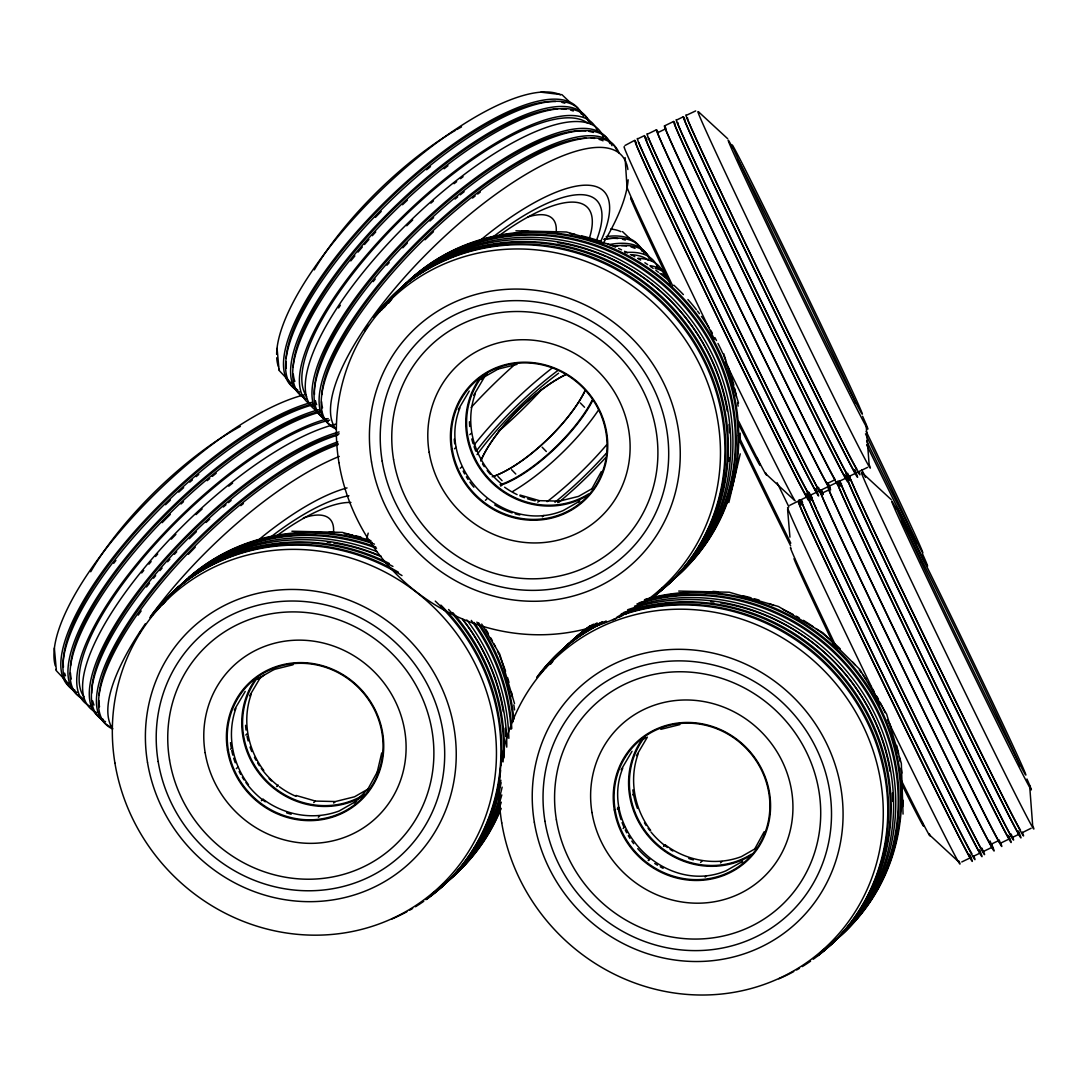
<?xml version="1.0" encoding="UTF-8"?>
<svg xmlns="http://www.w3.org/2000/svg" width="1087" height="1087" viewBox="0 0 1087 1087"><rect width="100%" height="100%" fill="white"/><g stroke="black" fill="none" stroke-linecap="round" stroke-linejoin="round"><path stroke-width="1.5" d="M235.933 708.316C226.694 733.997 232.115 763.101 248.475 784.692M251.26 694.145C242.034 719.825 247.442 748.929 263.801 770.52M459.95 407.924C435.561 468.076 503.091 535.742 563.202 510.564L579.874 501.039L578.352 502.466M377.216 772.15L381.727 752.897M475.277 393.739C463.388 426.05 475.644 463.605 502.411 484.612M622.769 768.169C598.38 828.321 665.91 895.987 726.021 870.809L742.693 861.284L741.157 862.711M638.096 753.984C628.857 779.664 634.278 808.769 650.637 830.359M728.833 502.547L740.247 453.85M245.214 691.441L234.303 709.96M260.54 677.255L249.63 695.789M469.231 391.035L458.32 409.568M484.557 376.863L473.647 395.383M377.325 771.919L367.936 789.026L354.321 802.858L355.857 801.445L339.185 810.97C313.735 820.549 284.658 815.372 263.068 799.203M591.953 488.634L601.342 471.527M632.036 751.28L621.125 769.813M647.376 737.108L636.466 755.628M754.772 848.879L764.147 831.772M624.984 145.495L634.822 140.264M482.845 377.203L481.31 378.616L498.226 369.009M454.488 448.809L456.024 447.382M469.815 434.623L471.35 433.21M460.29 468.266L461.826 466.839M258.828 677.609L257.293 679.022L274.209 669.415M485.413 500.319L486.949 498.892M500.74 486.134L502.276 484.72M230.471 749.201L232.007 747.788M245.798 735.029L247.333 733.616M236.273 768.658L237.808 767.245M537.752 502.167L539.288 500.754M542.359 516.814L543.894 515.387M557.685 502.629L559.221 501.216M261.396 800.711L262.932 799.298M276.723 786.54L278.258 785.127M313.735 802.573L315.271 801.16M318.342 817.207L319.863 815.793M333.668 803.035L335.204 801.622M644.115 738.861L645.651 737.448M617.294 809.054L618.829 807.627M632.634 794.869L634.169 793.456M623.109 828.511L624.645 827.085M648.219 860.564L649.754 859.138M663.559 846.379L665.095 844.966M700.572 862.426L702.107 860.999M705.164 877.06L706.699 875.633M720.504 862.874L722.026 861.461M867.589 467.356L848.594 476.677M1031.128 828.24L1021.848 832.859M592.388 488.471L578.529 496.392L559.438 501.134L539.478 500.672L520.034 495.047M368.371 788.877L354.511 796.798L335.421 801.54L315.461 801.078L296.017 795.439M756.62 847.914L741.348 856.638C715.898 866.217 686.821 861.04 665.23 844.871M644.55 135.562L637.675 138.878A199.492 2.554 64.2 0 0 724.553 324.864A199.492 2.554 64.2 0 0 809.407 493.077M656.562 129.733L647.404 134.177A199.492 2.554 64.2 0 0 731.755 314.958A199.492 2.554 64.2 0 0 819.843 490.155M664.565 125.861L673.723 121.431M683.451 116.717L676.59 120.046A199.492 2.554 64.2 0 0 760.941 300.827A199.492 2.554 64.2 0 0 849.029 476.038M827.193 483.538L835.21 479.652A196.312 2.514 64.2 0 1 737.801 283.53A196.312 2.514 64.2 0 1 665.937 128.701L657.934 132.573A196.312 2.514 64.2 0 0 740.94 310.488A196.312 2.514 64.2 0 0 827.615 482.9M789.76 505.319L806.826 496.908M809.693 495.523L846.977 477.614M829.476 489.598L821.459 493.471A196.312 2.514 64.2 0 0 908.202 679.062A196.312 2.514 64.2 0 0 989.999 840.917M990.733 844.422L998.736 840.55M961.778 861.95L970.351 857.792M973.218 856.407L980.08 853.078M982.947 851.692L992.091 847.262M1000.108 843.39L1009.266 838.947M1012.119 837.574L1018.995 834.245M695.68 110.915L686.318 115.331A199.492 2.554 64.2 0 0 770.669 296.112A199.492 2.554 64.2 0 0 858.744 471.323M497.982 369.091L517.086 364.349M273.965 669.497L293.069 664.755M660.801 729.336L679.891 724.594M515.917 230.824L566.395 231.993L615.609 246.246M291.9 531.23L342.378 532.399L370.952 540.674M678.736 591.07L729.214 592.238L778.414 606.492L822.995 632.865L859.899 669.551L886.625 714.064L901.34 763.373L903.052 814.095M540.959 92.164L561.979 94.705L569.602 101.933M622.471 231.585L630.093 238.814M727.651 138.688L698.669 111.947M891.191 499.585L862.208 472.831M765.479 473.538L794.461 500.292M929.018 834.436L958 861.176M580.322 402.964L584.521 407.258M542.128 447.192L546.313 451.499M511.597 469.72L515.781 474.014M497.887 476.391L502.072 480.685M291.357 383.426L279.101 370.436L277.09 348.424M68.671 683.805L56.402 670.815L54.35 648.069M481.69 624.074L499.789 654.225L514.518 703.52M723.82 353.818L738.535 403.128M1032.609 824.625L1029.62 785.371M869.07 463.728L866.081 424.473M787.599 509.395L789.936 537.155M278.761 368.928L278.829 369.716M56.076 669.307L56.13 670.081M625.079 157.601L627.05 187.752M584.616 391.714A81.049 26.604 -44.2 0 1 494.843 475.957M584.983 390.831A80.289 26.346 -44.2 0 1 492.234 476.745M592.116 400.22A80.289 26.346 -44.2 0 1 500.047 484.775M481.038 460.467A80.289 26.346 -44.2 0 1 565.661 374.662M592.85 400.179A81.049 26.604 -44.2 0 1 503.077 484.408M480.712 460.997A81.049 26.604 -44.2 0 1 566.137 374.363M598.489 410.098A104.243 34.213 -44.2 0 1 512.874 491.365M630.365 254.671A196.312 64.432 -44.2 0 1 648.314 260.106M624.93 252.619A199.492 65.465 -44.2 0 1 657.812 267.524M615.405 246.056A199.492 65.465 -44.2 0 1 651.113 260.635M610.364 244.371A199.492 65.465 -44.2 0 1 649.021 258.489M603.828 239.48A199.492 65.465 -44.2 0 1 643.993 253.325M606.179 236.586A199.492 65.465 -44.2 0 1 641.901 251.165M655.135 268.38A199.492 65.465 -44.2 0 1 666.073 273.611M649.931 265.649A199.492 65.465 -44.2 0 1 666.222 273.639M638.178 258.353A199.492 65.465 -44.2 0 1 663.668 273.544M614.304 245.907A196.312 64.432 -44.2 0 1 618.014 245.648M621.56 245.635A196.312 64.432 -44.2 0 1 626.533 246.029M631.044 246.966A196.312 64.432 -44.2 0 1 635.039 248.42M604.399 238.923A196.312 64.432 -44.2 0 1 617.81 238.529M622.484 239.289A196.312 64.432 -44.2 0 1 625.31 240.078M610.717 229.031A197.902 64.948 -44.2 0 1 620.908 231.64M481.161 379.512A199.492 65.465 -44.2 0 1 487.193 373.575M663.722 276.071A199.492 65.465 -44.2 0 1 667.785 277.538M661.63 273.924A199.492 65.465 -44.2 0 1 665.692 275.391M605.323 457.953A160.142 52.556 -44.2 0 1 558.949 502.194M474.163 444.896A160.142 52.556 -44.2 0 1 552.237 367.977M606.967 452.518A148.634 48.779 -44.2 0 1 554.968 502.276M476.636 450.616A148.634 48.779 -44.2 0 1 557.808 370.545M606.763 444.678A137.111 45.002 -44.2 0 1 547.114 501.65M477.03 454.624A137.111 45.002 -44.2 0 1 558.582 373.235M541.87 389.309A167.697 55.043 -44.2 0 1 498.308 431.58M471.106 407.476A197.902 64.948 -44.2 0 1 516.502 363.017M499.49 235.335A137.111 45.002 -44.2 0 1 589.657 237.306M492.248 237.537A148.634 48.779 -44.2 0 1 596.614 239.996M479.883 240.648A160.142 52.556 -44.2 0 1 599.983 243.08M485.264 375.885A160.142 52.556 -44.2 0 1 482.642 377.882M626.506 163.702A197.902 64.948 -44.2 0 1 627.878 169.531M628.137 179.79A197.902 64.948 -44.2 0 1 603.326 243.189M336.318 429.555A197.902 64.948 -44.2 0 1 445.847 235.308A197.902 64.948 -44.2 0 1 626.017 162.398M527.711 217.02A104.243 34.213 -44.2 0 1 556.204 231.925M306.575 396.402A196.312 64.432 -44.2 0 1 405.043 215.674A196.312 64.432 -44.2 0 1 587.822 123.225M313.559 406.239A199.492 65.465 -44.2 0 1 404.323 214.913A199.492 65.465 -44.2 0 1 597.32 130.644M306.86 399.35A199.492 65.465 -44.2 0 1 397.611 208.025A199.492 65.465 -44.2 0 1 590.621 123.755M304.768 397.203A199.492 65.465 -44.2 0 1 395.519 205.878A199.492 65.465 -44.2 0 1 588.529 121.608M299.74 392.04A199.492 65.465 -44.2 0 1 390.491 200.715A199.492 65.465 -44.2 0 1 583.502 116.445M580.01 111.363A199.492 65.465 -44.2 0 1 581.409 114.298M297.648 389.88A199.492 65.465 -44.2 0 1 381.659 205.212A199.492 65.465 -44.2 0 1 578.257 108.714M335.339 428.618A199.492 65.465 -44.2 0 1 426.104 237.292A199.492 65.465 -44.2 0 1 619.101 153.022M333.247 426.471A199.492 65.465 -44.2 0 1 423.998 235.145A199.492 65.465 -44.2 0 1 617.008 150.876M328.22 421.308A199.492 65.465 -44.2 0 1 418.984 229.982A199.492 65.465 -44.2 0 1 611.981 145.712M326.127 419.147A199.492 65.465 -44.2 0 1 416.878 227.822A199.492 65.465 -44.2 0 1 609.889 143.552M319.429 412.272A199.492 65.465 -44.2 0 1 410.179 220.946A199.492 65.465 -44.2 0 1 603.19 136.677M294.835 381.442A196.312 64.432 -44.2 0 1 293.273 374.091M293.11 367.297A196.312 64.432 -44.2 0 1 394.826 208.011A196.312 64.432 -44.2 0 1 557.522 108.782M561.069 108.754A196.312 64.432 -44.2 0 1 566.055 109.162M570.553 110.1A196.312 64.432 -44.2 0 1 573.284 111.01M286.343 368.344A196.312 64.432 -44.2 0 1 285.935 361.74M286.098 358.166A196.312 64.432 -44.2 0 1 393.399 195.198A196.312 64.432 -44.2 0 1 555.661 101.512M561.993 102.409A196.312 64.432 -44.2 0 1 564.832 103.211M278.435 366.849A197.902 64.948 -44.2 0 1 276.737 357.786M276.641 354.362A197.902 64.948 -44.2 0 1 393.711 178.322A197.902 64.948 -44.2 0 1 560.416 94.759M524.219 231.49A81.049 26.604 -44.2 0 1 528.934 231.504M322.513 407.924A196.312 64.432 -44.2 0 1 321.616 401.728M321.698 394.744A196.312 64.432 -44.2 0 1 424.718 235.893A196.312 64.432 -44.2 0 1 586.015 138.049M591.26 138.09A196.312 64.432 -44.2 0 1 594.535 138.429M599.032 139.367A196.312 64.432 -44.2 0 1 603.04 140.807M316.67 404.69A196.312 64.432 -44.2 0 1 315.393 400.614M314.496 394.404A196.312 64.432 -44.2 0 1 417.598 228.583A196.312 64.432 -44.2 0 1 585.798 130.916M588.964 131.364A196.312 64.432 -44.2 0 1 593.312 132.478M314.292 269.889A160.142 52.556 -44.2 0 1 455.575 130.263M456.907 129.489A160.142 52.556 -44.2 0 1 461.527 126.894M103.442 719.526A199.492 65.465 -44.2 0 1 149.707 576.45A199.492 65.465 -44.2 0 1 339.103 431.933M105.534 721.673A199.492 65.465 -44.2 0 1 150.06 580.757A199.492 65.465 -44.2 0 1 337.88 435.045M74.949 690.259A199.492 65.465 -44.2 0 1 122.111 546.122A199.492 65.465 -44.2 0 1 312.254 402.231M77.055 692.405A199.492 65.465 -44.2 0 1 124.203 548.269A199.492 65.465 -44.2 0 1 314.347 404.391M338.587 307.934A196.312 64.432 -44.2 0 1 340.367 305.23M406.742 225.783A196.312 64.432 -44.2 0 1 412.707 219.954M430.928 203.12A196.312 64.432 -44.2 0 1 433.455 200.905M454.053 183.717A196.312 64.432 -44.2 0 1 456.635 181.678M460.508 178.676A196.312 64.432 -44.2 0 1 463.076 176.719M373.167 281.615A196.312 64.432 -44.2 0 1 375.205 279.101M386.958 265.187A196.312 64.432 -44.2 0 1 389.187 262.66M402.815 247.795A196.312 64.432 -44.2 0 1 407.367 243.067M429.949 221.001A196.312 64.432 -44.2 0 1 433.604 217.658M455.073 199.043A196.312 64.432 -44.2 0 1 457.668 196.924M460.249 194.831A196.312 64.432 -44.2 0 1 464.135 191.733M350.802 260.921A196.312 64.432 -44.2 0 1 354.878 255.893M358.017 252.102A196.312 64.432 -44.2 0 1 362.311 247.034M364.498 244.507A196.312 64.432 -44.2 0 1 368.941 239.453M372.325 235.689A196.312 64.432 -44.2 0 1 375.735 231.966M402.543 204.736A196.312 64.432 -44.2 0 1 407.38 200.185M444.067 168.77A196.312 64.432 -44.2 0 1 447.939 165.767M425.031 239.792A196.312 64.432 -44.2 0 1 433.441 231.721M472.546 198.038A196.312 64.432 -44.2 0 1 475.128 196.027M477.709 194.043A196.312 64.432 -44.2 0 1 480.277 192.1M375.463 217.346A196.312 64.432 -44.2 0 1 381.197 211.435M426.593 169.776A196.312 64.432 -44.2 0 1 430.479 166.61M368.194 533.133A137.111 45.002 -44.2 0 1 366.468 539.234M278.204 534.682A137.111 45.002 -44.2 0 1 350.924 502.466M303.422 517.901A104.243 34.213 -44.2 0 1 333.519 532.29M83.876 696.767A196.312 64.432 -44.2 0 1 152.574 547.128A196.312 64.432 -44.2 0 1 329.701 420.125M90.873 706.604A199.492 65.465 -44.2 0 1 138.022 562.468A199.492 65.465 -44.2 0 1 328.165 418.59M84.175 699.729A199.492 65.465 -44.2 0 1 131.323 555.579A199.492 65.465 -44.2 0 1 321.467 411.701M71.334 679.035A196.312 64.432 -44.2 0 1 70.451 672.826M70.519 665.855A196.312 64.432 -44.2 0 1 163.702 516.801A196.312 64.432 -44.2 0 1 320.896 411.09M82.068 697.569A199.492 65.465 -44.2 0 1 129.231 553.432A199.492 65.465 -44.2 0 1 319.374 409.554M65.505 675.801A196.312 64.432 -44.2 0 1 64.595 673.125M63.467 667.133A196.312 64.432 -44.2 0 1 149.707 516.583A196.312 64.432 -44.2 0 1 313.776 403.78M55.315 665.842A197.902 64.948 -44.2 0 1 134.734 514.858A197.902 64.948 -44.2 0 1 304.944 394.663M272.103 535.945A148.634 48.779 -44.2 0 1 348.941 495.767M263.896 675.231A160.142 52.556 -44.2 0 1 258.652 679.239M259.82 538.839A160.142 52.556 -44.2 0 1 347.038 487.927M112.654 728.983A199.492 65.465 -44.2 0 1 153.756 592.333A199.492 65.465 -44.2 0 1 338.139 444.624M99.515 706.822A196.312 64.432 -44.2 0 1 98.863 700.408M99.012 695.123A196.312 64.432 -44.2 0 1 185.225 553.256A196.312 64.432 -44.2 0 1 338.03 443.537M110.561 726.836A199.492 65.465 -44.2 0 1 152.506 589.127A199.492 65.465 -44.2 0 1 337.785 441.865M93.985 705.069A196.312 64.432 -44.2 0 1 92.708 700.979M91.743 693.098A196.312 64.432 -44.2 0 1 178.947 545.049A196.312 64.432 -44.2 0 1 339.117 433.795M96.729 712.637A199.492 65.465 -44.2 0 1 144.775 567.428A199.492 65.465 -44.2 0 1 335.638 424.215M90.71 571.762A160.142 52.556 -44.2 0 1 240.363 426.417M112.6 728.548A197.902 64.948 -44.2 0 1 145.427 623.68M151.406 615.296A197.902 64.948 -44.2 0 1 339.266 456.431M138.226 615.12A196.312 64.432 -44.2 0 1 141.147 610.962M188.377 554.302A196.312 64.432 -44.2 0 1 195.266 547.209M240.798 505.659A196.312 64.432 -44.2 0 1 243.393 503.553M113.741 563.27A196.312 64.432 -44.2 0 1 115.861 560.484M165.55 504.748A196.312 64.432 -44.2 0 1 170.319 500.102M178.784 492.112A196.312 64.432 -44.2 0 1 183.649 487.655M189.804 482.152A196.312 64.432 -44.2 0 1 192.345 479.938M196.176 476.636A196.312 64.432 -44.2 0 1 198.744 474.448M141.677 572.944A196.312 64.432 -44.2 0 1 143.729 570.43M148.96 564.112A196.312 64.432 -44.2 0 1 151.107 561.585M155.482 556.517A196.312 64.432 -44.2 0 1 157.697 554.003M171.325 539.125A196.312 64.432 -44.2 0 1 175.877 534.396M196.04 514.599A196.312 64.432 -44.2 0 1 202.114 508.988M228.773 486.161A196.312 64.432 -44.2 0 1 232.645 483.063M146.5 586.994A196.312 64.432 -44.2 0 1 149.476 583.243M153.552 578.202A196.312 64.432 -44.2 0 1 155.631 575.675M159.898 570.621A196.312 64.432 -44.2 0 1 162.072 568.093M167.615 561.775A196.312 64.432 -44.2 0 1 169.857 559.261M174.409 554.275A196.312 64.432 -44.2 0 1 176.705 551.802M189.315 538.717A196.312 64.432 -44.2 0 1 196.407 531.679M206.054 522.494A196.312 64.432 -44.2 0 1 209.696 519.138M223.379 506.99A196.312 64.432 -44.2 0 1 225.933 504.803M228.515 502.629A196.312 64.432 -44.2 0 1 231.096 500.482M162.167 522.67A196.312 64.432 -44.2 0 1 170.306 514.409M181.053 503.96A196.312 64.432 -44.2 0 1 183.472 501.678M207.141 480.685A196.312 64.432 -44.2 0 1 209.723 478.525M212.318 476.391A196.312 64.432 -44.2 0 1 216.204 473.239M291.167 814.245A80.289 75.832 47.2 0 1 286.588 812.818M265.269 801.812A80.289 75.832 47.2 0 1 245.907 782.558M244.059 779.895A80.289 75.832 47.2 0 1 242.306 777.164M240.662 774.379A80.289 75.832 47.2 0 1 239.14 771.525M235.268 762.761A80.289 75.832 47.2 0 1 233.705 758.196M232.808 755.112A80.289 75.832 47.2 0 1 231.721 750.451M231.151 747.34A80.289 75.832 47.2 0 1 230.512 742.652M363.466 795.915A81.049 76.552 47.2 0 1 264.236 779.474A81.049 76.552 47.2 0 1 255.431 679.266M364.553 794.325A80.289 75.832 47.2 0 1 264.848 778.917A80.289 75.832 47.2 0 1 257.089 678.329M295.977 796.336A80.289 75.832 47.2 0 1 279.305 786.689M278.027 785.711A80.289 75.832 47.2 0 1 261.233 768.373M259.385 765.724A80.289 75.832 47.2 0 1 257.633 762.992M255.988 760.193A80.289 75.832 47.2 0 1 254.467 757.354M251.776 751.552A80.289 75.832 47.2 0 1 250.037 747.068M248.149 740.926A80.289 75.832 47.2 0 1 247.048 736.266M246.029 730.043A80.289 75.832 47.2 0 1 245.58 725.314M435.262 601.097A199.492 188.418 47.2 0 1 426.417 899.411M423.74 901.313A199.492 188.418 47.2 0 1 415.465 906.748M412.639 908.46A199.492 188.418 47.2 0 1 409.772 910.132M406.864 911.748A199.492 188.418 47.2 0 1 391.999 918.963M138.946 634.115A199.492 188.418 47.2 0 1 140.658 631.262M149.843 617.62A199.492 188.418 47.2 0 1 402.013 575.58M502.14 787.137A199.492 188.418 47.2 0 1 432.232 894.03M157.71 609.549A199.492 188.418 47.2 0 1 164.164 601.668M167.588 597.836A199.492 188.418 47.2 0 1 381.157 556.231M462.682 619.332A199.492 188.418 47.2 0 1 506.759 747.136M501.053 782.817A199.492 188.418 47.2 0 1 429.786 896.299M156.297 610.486A199.492 188.418 47.2 0 1 389.241 563.433M452.735 612.579A199.492 188.418 47.2 0 1 504.042 757.856M500.876 780.208A199.492 188.418 47.2 0 1 430.33 896.041M152.452 615.215A199.492 188.418 47.2 0 1 392.95 566.449M448.591 609.508A199.492 188.418 47.2 0 1 503.064 761.933M500.631 770.289A199.492 188.418 47.2 0 1 425.846 899.669M150.604 616.913A199.492 188.418 47.2 0 1 398.453 572.251M440.887 605.106A199.492 188.418 47.2 0 1 501.093 765.302M501.202 808.361A199.492 188.418 47.2 0 1 441.526 885.688M177.901 587.972A199.492 188.418 47.2 0 1 180.279 585.526M188.989 577.333A199.492 188.418 47.2 0 1 372.053 542.359M478.593 622.769A199.492 188.418 47.2 0 1 513.866 719.309M500.441 809.068A199.492 188.418 47.2 0 1 439.447 887.372M173.635 592.442A199.492 188.418 47.2 0 1 175.958 589.928M184.437 581.477A199.492 188.418 47.2 0 1 374.444 544.139M476.867 622.104A199.492 188.418 47.2 0 1 513.254 721.714M167.33 599.29A199.492 188.418 47.2 0 1 170.659 595.418M177.684 587.931A199.492 188.418 47.2 0 1 183.852 582.021M188.961 577.523A199.492 188.418 47.2 0 1 375.749 546.965M474.054 622.43A199.492 188.418 47.2 0 1 511.787 728.535M499.803 807.709A199.492 188.418 47.2 0 1 441.526 886.136M501.284 802.206A199.492 188.418 47.2 0 1 438.156 888.813M163.349 603.964A199.492 188.418 47.2 0 1 166.556 600.01M173.349 592.333A199.492 188.418 47.2 0 1 178.119 587.442M184.342 581.586A199.492 188.418 47.2 0 1 376.537 548.256M471.323 620.405A199.492 188.418 47.2 0 1 511.012 729.241M501.814 794.923A199.492 188.418 47.2 0 1 433.047 892.998M161.949 604.902A199.492 188.418 47.2 0 1 167.439 598.393M172.072 593.366A199.492 188.418 47.2 0 1 179.369 586.151M181.896 583.855A199.492 188.418 47.2 0 1 377.189 551.72M466.866 619.998A199.492 188.418 47.2 0 1 508.852 738.331M327.187 542.141A196.312 185.415 47.2 0 1 330.489 542.562M333.763 543.052A196.312 185.415 47.2 0 1 379.118 555.77M462.451 619.182A196.312 185.415 47.2 0 1 503.254 711.55M505.251 728.168A196.312 185.415 47.2 0 1 505.727 736.551M329.375 531.801A197.902 186.923 47.2 0 1 332.731 532.114M344.362 533.649A197.902 186.923 47.2 0 1 352.636 535.184M355.952 535.905A197.902 186.923 47.2 0 1 360.911 537.087M485.78 629.291A197.902 186.923 47.2 0 1 488.362 633.599M490.848 637.974A197.902 186.923 47.2 0 1 492.438 640.909M493.974 643.857A197.902 186.923 47.2 0 1 495.468 646.833M497.601 651.317A197.902 186.923 47.2 0 1 498.947 654.32M499.612 655.828A197.902 186.923 47.2 0 1 505.564 671.263M507.588 677.595A197.902 186.923 47.2 0 1 508.974 682.378M511.379 692.011A197.902 186.923 47.2 0 1 512.398 696.835M513.825 704.906A197.902 186.923 47.2 0 1 514.545 709.906M271.478 780.942A81.049 76.552 47.2 0 1 269.128 778.659M519.831 514.993A80.289 75.832 47.2 0 1 515.184 513.838M512.126 512.915A80.289 75.832 47.2 0 1 494.68 504.952M473.878 487.207A80.289 75.832 47.2 0 1 469.924 482.152M468.076 479.503A80.289 75.832 47.2 0 1 466.323 476.772M464.679 473.973A80.289 75.832 47.2 0 1 463.157 471.119M454.719 443.822A80.289 75.832 47.2 0 1 454.271 439.094M587.483 495.523A81.049 76.552 47.2 0 1 488.851 479.72A81.049 76.552 47.2 0 1 478.497 380.233M588.57 493.933A80.289 75.832 47.2 0 1 489.463 479.15A80.289 75.832 47.2 0 1 480.141 379.254M535.157 500.808A80.289 75.832 47.2 0 1 527.453 498.743M524.423 497.697A80.289 75.832 47.2 0 1 519.994 495.93M517.099 494.612A80.289 75.832 47.2 0 1 504.613 487.221M490.264 474.245A80.289 75.832 47.2 0 1 487.18 470.535M484.313 466.663A80.289 75.832 47.2 0 1 482.519 463.959M475.793 451.146A80.289 75.832 47.2 0 1 474.068 446.662M473.049 443.618A80.289 75.832 47.2 0 1 471.772 438.971M469.72 426.498A80.289 75.832 47.2 0 1 469.462 421.742M639.482 606.342A199.492 188.418 47.2 0 1 636.656 608.068M633.789 609.725A199.492 188.418 47.2 0 1 624.998 614.4M622.022 615.84A199.492 188.418 47.2 0 1 619.033 617.239M616.016 618.571A199.492 188.418 47.2 0 1 612.986 619.835M364.675 330.856A199.492 188.418 47.2 0 1 368.221 325.271M373.86 317.227A199.492 188.418 47.2 0 1 663.546 304.808A199.492 188.418 47.2 0 1 654.347 596.084M379.689 311.833A199.492 188.418 47.2 0 1 670.584 300.651A199.492 188.418 47.2 0 1 657.581 592.66M377.23 314.102A199.492 188.418 47.2 0 1 668.138 302.92A199.492 188.418 47.2 0 1 655.121 594.929M376.469 314.809A199.492 188.418 47.2 0 1 666.154 302.403A199.492 188.418 47.2 0 1 656.956 593.679M374.621 316.521A199.492 188.418 47.2 0 1 665.529 305.325A199.492 188.418 47.2 0 1 652.513 597.334M637.417 607.361A199.492 188.418 47.2 0 1 634.55 609.019M631.656 610.636A199.492 188.418 47.2 0 1 628.721 612.185M665.543 585.295A199.492 188.418 47.2 0 0 690.096 305.923A199.492 188.418 47.2 0 0 409.215 280.364A199.492 188.418 47.2 0 1 689.199 310.393A199.492 188.418 47.2 0 1 661.616 588.665M388.67 303.11A199.492 188.418 47.2 0 1 391.796 299.115M398.426 291.33A199.492 188.418 47.2 0 1 403.1 286.343M394.282 295.895A199.492 188.418 47.2 0 1 398.807 290.772M404.744 284.617A199.492 188.418 47.2 0 1 412.245 277.633M414.813 275.419A199.492 188.418 47.2 0 1 691.115 308.776A199.492 188.418 47.2 0 1 667.377 584.032M388.127 302.852A199.492 188.418 47.2 0 1 393.548 296.303M398.127 291.221A199.492 188.418 47.2 0 1 406.606 282.769M404.595 284.658A199.492 188.418 47.2 0 1 686.142 308.355A199.492 188.418 47.2 0 1 662.173 588.407M384.282 307.58A199.492 188.418 47.2 0 1 389.499 300.909M393.915 295.718A199.492 188.418 47.2 0 1 402.136 287.036M381.836 309.849A199.492 188.418 47.2 0 1 672.731 298.667A199.492 188.418 47.2 0 1 659.714 590.676M521.543 231.354A197.902 186.923 47.2 0 1 526.516 231.001M570.023 233.528A197.902 186.923 47.2 0 1 574.996 234.452M581.627 235.879A197.902 186.923 47.2 0 1 601.301 241.586M607.715 243.923A197.902 186.923 47.2 0 1 615.568 247.143M618.571 248.461A197.902 186.923 47.2 0 1 621.56 249.847M624.536 251.287A197.902 186.923 47.2 0 1 627.512 252.768M631.927 255.105A197.902 186.923 47.2 0 1 634.849 256.722M637.743 258.393A197.902 186.923 47.2 0 1 640.61 260.106M644.876 262.769A197.902 186.923 47.2 0 1 647.675 264.589M650.434 266.464A197.902 186.923 47.2 0 1 653.165 268.38M655.855 270.323A197.902 186.923 47.2 0 1 658.505 272.307M659.809 273.313A197.902 186.923 47.2 0 1 668.804 280.677M673.791 285.147A197.902 186.923 47.2 0 1 683.37 294.591M687.908 299.523A197.902 186.923 47.2 0 1 696.441 309.727M697.46 311.045A197.902 186.923 47.2 0 1 699.471 313.681M701.428 316.358A197.902 186.923 47.2 0 1 708.914 327.459M710.667 330.312A197.902 186.923 47.2 0 1 712.379 333.193M714.866 337.568A197.902 186.923 47.2 0 1 716.455 340.503M717.991 343.465A197.902 186.923 47.2 0 1 722.977 353.914M723.629 355.422A197.902 186.923 47.2 0 1 725.532 359.987M727.923 366.17A197.902 186.923 47.2 0 1 730.613 374.023M731.605 377.189A197.902 186.923 47.2 0 1 733.847 385.178M734.649 388.399A197.902 186.923 47.2 0 1 736.415 396.429M737.584 402.842A197.902 186.923 47.2 0 1 738.1 406.171M740.179 433.129A197.902 186.923 47.2 0 1 740.152 438.197M557.794 242.646A196.312 185.415 47.2 0 1 606.233 256.681M607.728 257.334A196.312 185.415 47.2 0 1 648.83 281.655M650.121 282.647A196.312 185.415 47.2 0 1 727.271 411.144M728.983 424.406A196.312 185.415 47.2 0 1 729.594 432.789M729.241 457.817A196.312 185.415 47.2 0 1 728.956 461.092M636.941 603.951A199.492 188.418 47.2 0 1 874.002 705.409A199.492 188.418 47.2 0 1 822.343 950.582M550.185 663.804A199.492 188.418 47.2 0 1 554.492 658.545M560.185 652.173A199.492 188.418 47.2 0 1 567.414 644.904M571.178 641.425A199.492 188.418 47.2 0 1 593.679 624.264M554.153 659.143A199.492 188.418 47.2 0 1 558.636 653.98M564.506 647.784A199.492 188.418 47.2 0 1 571.939 640.719M575.797 637.362A199.492 188.418 47.2 0 1 593.054 624.454M639.292 602.755A199.492 188.418 47.2 0 1 873.54 702.433A199.492 188.418 47.2 0 1 828.362 945.989M617.131 616.859A199.492 188.418 47.2 0 1 860.646 709.743A199.492 188.418 47.2 0 1 813.239 959.264M810.576 961.166A199.492 188.418 47.2 0 1 802.301 966.588M799.461 968.313A199.492 188.418 47.2 0 1 796.594 969.971M793.7 971.588A199.492 188.418 47.2 0 1 778.822 978.816M536.679 677.473A199.492 188.418 47.2 0 1 606.505 621.261M537.44 676.766A199.492 188.418 47.2 0 1 605.772 621.234M619.441 615.568A199.492 188.418 47.2 0 1 860.551 707.542A199.492 188.418 47.2 0 1 817.927 955.622M663.138 868.323A80.289 75.832 47.2 0 1 660.298 866.815M657.486 865.198A80.289 75.832 47.2 0 1 654.754 863.472M649.523 859.735A80.289 75.832 47.2 0 1 637.743 848.675M633.694 843.689A80.289 75.832 47.2 0 1 631.792 841.08M629.998 838.39A80.289 75.832 47.2 0 1 628.3 835.618M626.723 832.805A80.289 75.832 47.2 0 1 625.242 829.938M623.897 827.03A80.289 75.832 47.2 0 1 622.09 822.601M621.03 819.571A80.289 75.832 47.2 0 1 617.973 807.179M750.302 855.768A81.049 76.552 47.2 0 1 651.072 839.313A81.049 76.552 47.2 0 1 642.268 739.106M751.389 854.178A80.289 75.832 47.2 0 1 651.684 838.77A80.289 75.832 47.2 0 1 643.925 738.168M693.329 859.912A80.289 75.832 47.2 0 1 688.75 858.485M672.826 851.026A80.289 75.832 47.2 0 1 670.081 849.3M667.432 847.466A80.289 75.832 47.2 0 1 650.991 832.031M649.999 830.781A80.289 75.832 47.2 0 1 648.056 828.226M646.221 825.563A80.289 75.832 47.2 0 1 644.469 822.832M637.43 808.429A80.289 75.832 47.2 0 1 632.851 789.896M627.607 609.78A199.492 188.418 47.2 0 1 867.739 706.618A199.492 188.418 47.2 0 1 819.068 953.87M545.579 668.057A199.492 188.418 47.2 0 1 597.578 623.381M623.598 612.592A199.492 188.418 47.2 0 1 864.872 708.126A199.492 188.418 47.2 0 1 816.609 956.139M540.049 674.348A199.492 188.418 47.2 0 1 602.429 621.723M621.275 613.87A199.492 188.418 47.2 0 1 863.241 707.338A199.492 188.418 47.2 0 1 817.166 955.881M539.274 675.054A199.492 188.418 47.2 0 1 601.654 622.43M564.724 647.825A199.492 188.418 47.2 0 1 569.547 642.96M575.825 637.172A199.492 188.418 47.2 0 1 590.227 625.759M645.094 599.399A199.492 188.418 47.2 0 1 876.978 701.55A199.492 188.418 47.2 0 1 830.957 943.57M644.333 600.106A199.492 188.418 47.2 0 1 877.019 703.778A199.492 188.418 47.2 0 1 827.587 946.247M550.715 664.075A199.492 188.418 47.2 0 1 552.78 661.399M560.471 652.282A199.492 188.418 47.2 0 1 565.145 647.295M571.259 641.316A199.492 188.418 47.2 0 1 590.812 625.528M634.482 606.22A199.492 188.418 47.2 0 1 871.135 706.917A199.492 188.418 47.2 0 1 821.215 951.886M548.786 664.741A199.492 188.418 47.2 0 1 555.416 656.969M558.908 653.205A199.492 188.418 47.2 0 1 596.858 623.055M710.708 601.614A196.312 185.415 47.2 0 1 714.023 601.994M720.599 602.891A196.312 185.415 47.2 0 1 890.076 771.39M892.413 793.034A196.312 185.415 47.2 0 1 892.658 801.432M712.855 591.382A197.902 186.923 47.2 0 1 717.896 591.79M742.774 595.744A197.902 186.923 47.2 0 1 751.035 597.796M754.337 598.72A197.902 186.923 47.2 0 1 759.242 600.214M768.93 603.57A197.902 186.923 47.2 0 1 773.686 605.418M782.885 609.399A197.902 186.923 47.2 0 1 793.265 614.563M796.2 616.152A197.902 186.923 47.2 0 1 799.108 617.796M803.429 620.351A197.902 186.923 47.2 0 1 813.253 626.71M815.97 628.626A197.902 186.923 47.2 0 1 840.265 648.857M852.928 662.282A197.902 186.923 47.2 0 1 855.089 664.823M859.26 669.986A197.902 186.923 47.2 0 1 861.284 672.595M863.268 675.258A197.902 186.923 47.2 0 1 866.176 679.334M869.002 683.478A197.902 186.923 47.2 0 1 870.823 686.291M872.603 689.131A197.902 186.923 47.2 0 1 874.342 691.998M876.869 696.346A197.902 186.923 47.2 0 1 878.486 699.281M880.049 702.229A197.902 186.923 47.2 0 1 885.117 712.664M889.56 723.303A197.902 186.923 47.2 0 1 891.299 727.977M896.666 745.424A197.902 186.923 47.2 0 1 898.569 753.454M899.234 756.674A197.902 186.923 47.2 0 1 900.118 761.498M901.15 768.074A197.902 186.923 47.2 0 1 901.775 773.102M902.917 800.127A197.902 186.923 47.2 0 1 902.618 806.826M1026.943 778.999A160.142 2.052 64.2 0 1 956.302 639.346A160.142 2.052 64.2 0 1 896.231 508.825M1032.65 825.441A197.902 2.541 64.2 0 1 942.456 645.827A197.902 2.541 64.2 0 1 862.602 474.014M922.279 822.519A148.634 1.902 64.2 0 1 901.707 784.148M834.707 646.697A148.634 1.902 64.2 0 1 794.529 559.085M929.358 833.919A160.142 2.052 64.2 0 1 901.422 780.588M836.976 648.3A160.142 2.052 64.2 0 1 790.928 548.133M959.033 861.094A197.902 2.541 64.2 0 1 887.386 719.648M880.049 704.58A197.902 2.541 64.2 0 1 787.98 507.942M970.08 855.36A199.492 2.554 64.2 0 1 880.959 678.342A199.492 2.554 64.2 0 1 800.032 504.069M969.414 854.314A196.312 2.514 64.2 0 1 882.726 681.902A196.312 2.514 64.2 0 1 799.719 504.001M971.846 853.567A196.312 2.514 64.2 0 1 907.794 726.157A196.312 2.514 64.2 0 1 818.334 539.41M817.519 537.657A196.312 2.514 64.2 0 1 802.586 502.615M973.653 855.768A199.492 2.554 64.2 0 1 882.726 674.714A199.492 2.554 64.2 0 1 802.233 501.515M979.808 850.645A199.492 2.554 64.2 0 1 890.688 673.627A199.492 2.554 64.2 0 1 809.761 499.354M979.129 849.613A196.312 2.514 64.2 0 1 892.454 677.201A196.312 2.514 64.2 0 1 809.448 499.286M981.996 848.227A196.312 2.514 64.2 0 1 917.523 721.455A196.312 2.514 64.2 0 1 817.261 511.094M816.391 509.137A196.312 2.514 64.2 0 1 812.302 497.9M983.368 851.053A199.492 2.554 64.2 0 1 895.294 675.856A199.492 2.554 64.2 0 1 810.929 495.061M991.358 843.702A199.492 2.554 64.2 0 1 905.403 673.383A199.492 2.554 64.2 0 1 821.12 492.37M999.157 839.911A196.312 2.514 64.2 0 1 923.665 690.53A196.312 2.514 64.2 0 1 829.041 490.223M1000.543 842.738A199.492 2.554 64.2 0 1 912.455 667.54A199.492 2.554 64.2 0 1 828.104 486.745M1008.981 836.514A199.492 2.554 64.2 0 1 921.287 662.445A199.492 2.554 64.2 0 1 838.281 484.068M1008.315 835.482A196.312 2.514 64.2 0 1 921.64 663.07A196.312 2.514 64.2 0 1 838.62 485.155M1011.182 834.096A196.312 2.514 64.2 0 1 924.493 661.684A199.492 2.554 64.2 0 1 840.115 480.93M841.487 483.769A196.312 2.514 64.2 0 0 924.493 661.684A199.492 2.554 64.2 0 0 1012.554 836.922M1018.709 831.8A199.492 2.554 64.2 0 1 931.015 657.744A199.492 2.554 64.2 0 1 848.009 479.353M1018.043 830.767A196.312 2.514 64.2 0 1 931.369 658.355A196.312 2.514 64.2 0 1 848.349 480.454M1020.476 830.02A196.312 2.514 64.2 0 1 934.222 656.969A196.312 2.514 64.2 0 1 850.795 479.693M1022.283 832.207A199.492 2.554 64.2 0 1 934.195 657.01A199.492 2.554 64.2 0 1 849.844 476.228M901.558 520.918A137.111 1.753 64.2 0 1 970.433 659.809A137.111 1.753 64.2 0 1 1019.334 765.289M862.602 416.267A160.142 2.052 64.2 0 1 794.081 281.153A160.142 2.052 64.2 0 1 732.706 147.927M869.124 464.557A197.902 2.541 64.2 0 1 778.931 284.943A197.902 2.541 64.2 0 1 699.077 113.13M757 457.518A148.634 1.902 64.2 0 1 738.929 424.745M670.489 284.386A148.634 1.902 64.2 0 1 632.811 201.38M765.832 473.022A160.142 2.052 64.2 0 1 738.698 421.321M672.731 285.908A160.142 2.052 64.2 0 1 627.403 187.236M795.086 500.835A197.902 2.541 64.2 0 1 725.342 361.794M714.349 339.212A197.902 2.541 64.2 0 1 624.441 147.044M806.554 494.463A199.492 2.554 64.2 0 1 717.434 317.458A199.492 2.554 64.2 0 1 636.506 143.171M805.875 493.43A196.312 2.514 64.2 0 1 719.2 321.018A196.312 2.514 64.2 0 1 636.194 143.104M808.742 492.044A196.312 2.514 64.2 0 1 733.249 342.663A196.312 2.514 64.2 0 1 638.626 142.356M815.807 488.62A199.492 2.554 64.2 0 1 726.999 312.404A199.492 2.554 64.2 0 1 646.982 139.815M815.603 488.715A196.312 2.514 64.2 0 1 728.929 316.303A196.312 2.514 64.2 0 1 645.923 138.402M818.47 487.329A196.312 2.514 64.2 0 1 742.978 337.962A196.312 2.514 64.2 0 1 648.355 137.641M828.294 483.932A199.492 2.554 64.2 0 1 740.6 309.877A199.492 2.554 64.2 0 1 657.594 131.486M837.004 481.854A199.492 2.554 64.2 0 1 746.09 300.8A199.492 2.554 64.2 0 1 665.597 127.6M845.455 475.617A199.492 2.554 64.2 0 1 757.761 301.561A199.492 2.554 64.2 0 1 674.755 123.171M844.789 474.584A196.312 2.514 64.2 0 1 758.101 302.172A196.312 2.514 64.2 0 1 675.095 124.271M847.643 473.198A196.312 2.514 64.2 0 1 760.968 300.786A196.312 2.514 64.2 0 1 677.962 122.885M854.722 469.788A199.492 2.554 64.2 0 1 768.754 299.469A199.492 2.554 64.2 0 1 684.484 118.456M854.518 469.869A196.312 2.514 64.2 0 1 767.83 297.458A196.312 2.514 64.2 0 1 684.824 119.556M856.95 469.122A196.312 2.514 64.2 0 1 759.541 273A196.312 2.514 64.2 0 1 687.677 118.17M737.584 159.286A137.111 1.753 64.2 0 1 796.54 277.47A137.111 1.753 64.2 0 1 855.754 403.073M866.162 431.376A148.634 1.902 64.2 0 1 922.741 552.427A148.634 1.902 64.2 0 1 866.624 440.996M922.483 553.813A160.142 2.052 64.2 0 1 866.624 444.8M790.657 545.919A148.634 1.902 64.2 0 1 739.5 440.982M790.806 543.201A160.142 2.052 64.2 0 1 738.453 435.629M823.022 493.688A196.312 2.514 64.2 0 1 821.568 490.699M829.884 487.547A199.492 2.554 64.2 0 1 827.642 482.968M840.523 486.147A199.492 2.554 64.2 0 1 838.294 481.582M840.183 485.373A196.312 2.514 64.2 0 1 837.995 480.875M849.504 479.924A199.492 2.554 64.2 0 1 846.528 473.823M849.912 480.658A196.312 2.514 64.2 0 1 846.257 473.158M865.469 477.315A197.902 2.541 64.2 0 1 861.787 469.788M788.917 506.936A197.902 2.541 64.2 0 1 777.123 482.737M801.622 504.993A199.492 2.554 64.2 0 1 799.393 500.428M801.282 504.219A196.312 2.514 64.2 0 1 799.094 499.721M811.337 500.278A199.492 2.554 64.2 0 1 807.627 492.656M811.011 499.504A196.312 2.514 64.2 0 1 807.342 492.003M823.362 494.463A199.492 2.554 64.2 0 1 821.133 489.897M865.497 433.822A137.111 1.753 64.2 0 1 915.634 540.633M915.988 541.516A137.111 1.753 64.2 0 1 915.689 541.951M169.545 759.962A137.111 129.502 47.2 0 0 385.341 853.444A137.111 129.502 47.2 0 0 347.541 623.286A137.111 129.502 47.2 0 0 169.545 759.962M158.159 761.511A148.634 140.386 47.2 0 0 392.081 862.847A148.634 140.386 47.2 0 0 351.101 613.353A148.634 140.386 47.2 0 0 158.159 761.511M147.492 762.381A160.142 151.27 47.2 0 0 399.54 871.57A160.142 151.27 47.2 0 0 355.395 602.741A160.142 151.27 47.2 0 0 147.492 762.381M114.923 763.047A197.902 186.923 47.2 0 0 426.389 897.984A197.902 186.923 47.2 0 0 371.822 565.783A197.902 186.923 47.2 0 0 114.923 763.047M205.144 752.693A104.243 98.455 47.2 0 0 369.2 823.769A104.243 98.455 47.2 0 0 340.462 648.79A104.243 98.455 47.2 0 0 205.144 752.693M227.468 750.139A81.049 76.552 47.2 0 0 355.041 805.399A81.049 76.552 47.2 0 0 332.69 669.347A81.049 76.552 47.2 0 0 227.468 750.139M228.284 749.989A80.289 75.832 47.2 0 0 354.647 804.733A80.289 75.832 47.2 0 0 332.513 669.959A80.289 75.832 47.2 0 0 228.284 749.989M393.562 459.556A137.111 129.502 47.2 0 0 609.359 553.052A137.111 129.502 47.2 0 0 571.558 322.893A137.111 129.502 47.2 0 0 393.562 459.556M382.176 461.105A148.634 140.386 47.2 0 0 616.098 562.441A148.634 140.386 47.2 0 0 575.118 312.961A148.634 140.386 47.2 0 0 382.176 461.105M371.509 461.975A160.142 151.27 47.2 0 0 623.558 571.178A160.142 151.27 47.2 0 0 579.412 302.349A160.142 151.27 47.2 0 0 371.509 461.975M338.94 462.641A197.902 186.923 47.2 0 0 650.406 597.578A197.902 186.923 47.2 0 0 595.839 265.377A197.902 186.923 47.2 0 0 338.94 462.641M429.161 452.287A104.243 98.455 47.2 0 0 593.217 523.363A104.243 98.455 47.2 0 0 564.479 348.383A104.243 98.455 47.2 0 0 429.161 452.287M451.485 449.733A81.049 76.552 47.2 0 0 579.058 504.993A81.049 76.552 47.2 0 0 556.707 368.941A81.049 76.552 47.2 0 0 451.485 449.733M452.301 449.583A80.289 75.832 47.2 0 0 578.664 504.327A80.289 75.832 47.2 0 0 556.53 369.553A80.289 75.832 47.2 0 0 452.301 449.583M556.381 819.802A137.111 129.502 47.2 0 0 772.178 913.297A137.111 129.502 47.2 0 0 734.364 683.139A137.111 129.502 47.2 0 0 556.381 819.802M544.981 821.351A148.634 140.386 47.2 0 0 778.903 922.686A148.634 140.386 47.2 0 0 737.924 673.206A148.634 140.386 47.2 0 0 544.981 821.351M534.328 822.22A160.142 151.27 47.2 0 0 786.377 931.423A160.142 151.27 47.2 0 0 742.217 662.594A160.142 151.27 47.2 0 0 534.328 822.22M501.746 822.886A197.902 186.923 47.2 0 0 813.225 957.824A197.902 186.923 47.2 0 0 758.658 625.623A197.902 186.923 47.2 0 0 501.746 822.886M591.98 812.532A104.243 98.455 47.2 0 0 756.036 883.609A104.243 98.455 47.2 0 0 727.298 708.629A104.243 98.455 47.2 0 0 591.98 812.532M614.304 809.978A81.049 76.552 47.2 0 0 741.877 865.238A81.049 76.552 47.2 0 0 719.526 729.187A81.049 76.552 47.2 0 0 614.304 809.978M615.12 809.829A80.289 75.832 47.2 0 0 741.47 864.573A80.289 75.832 47.2 0 0 719.336 729.798A80.289 75.832 47.2 0 0 615.12 809.829M921.178 562.101A148.634 1.902 64.2 0 0 1025.666 774.922A148.634 1.902 64.2 0 0 937.932 589.181A148.634 1.902 64.2 0 0 921.178 562.101M757.639 201.217A148.634 1.902 64.2 0 0 862.14 414.038A148.634 1.902 64.2 0 0 774.406 228.297A148.634 1.902 64.2 0 0 757.639 201.217"/></g></svg>
